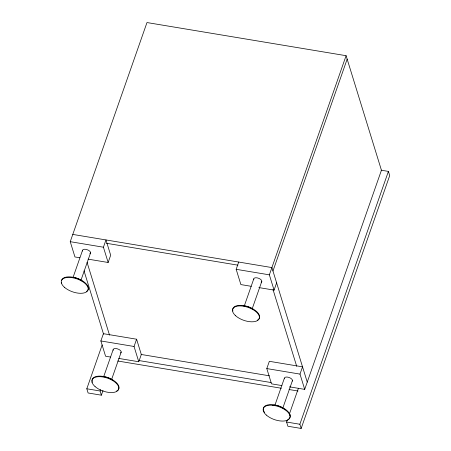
<?xml version="1.0" encoding="UTF-8"?>
<svg xmlns="http://www.w3.org/2000/svg" width="451" height="451" viewBox="0 0 451 451"><rect width="100%" height="100%" fill="white"/><g stroke="black" fill="none" stroke-linecap="round" stroke-linejoin="round"><path stroke-width="0.68" d="M79.793 257.763L74.951 256.957L70.238 241.685L146.981 22.55L346.097 55.698L381.439 170.241L304.701 389.376L289.486 386.845M61.454 283.149L61.652 282.585M73.085 277.331L82.499 250.457M80.932 280.359L90.572 252.825M108.139 262.482L103.426 247.21L105.968 239.949L110.681 255.215L108.139 262.482L88.086 259.145M110.422 357.034L105.579 356.228L100.866 340.956L103.414 333.689L136.597 339.214L141.31 354.486L138.767 361.753L118.714 358.415M103.003 390.543L101.374 395.189L88.103 392.979L86.806 388.779L102.146 344.976M92.083 382.414L92.28 381.85M103.713 376.602L113.128 349.728M101.374 395.189L100.077 390.989L100.545 389.664M111.56 379.624L121.201 352.096M138.767 361.753L134.054 346.481L136.597 339.214M251.252 286.312L240.885 284.587L236.172 269.315L238.714 262.048M244.329 305.846L253.738 278.972M252.171 308.867L261.811 281.339M258.857 287.575L274.073 290.111L269.36 274.839L346.097 55.698M272.962 271.006L347.157 59.137M259.246 316.078L259.443 315.514M274.073 290.111L276.615 282.845M281.881 385.577L271.513 383.852L266.8 368.58L269.343 361.313L302.531 366.838L299.988 374.104L304.701 389.376M274.958 405.111L284.367 378.237M282.8 408.132L292.44 380.605M381.106 170.185L388.407 171.403L389.703 175.602L301.155 428.45L287.885 426.24L286.588 422.04L287.287 420.05M289.379 414.074L298.438 388.193M289.875 415.343L290.072 414.785M301.155 428.45L299.864 424.25L388.407 171.403M72.786 234.419L271.902 267.573L307.244 382.11M106.453 243.286L237.874 265.165M70.238 241.685L103.426 247.21M236.172 269.315L269.36 274.839M100.866 340.956L134.054 346.481M266.8 368.58L299.988 374.104M141.135 354.458L269.382 375.807M139.331 360.614L271.068 382.549M117.75 361.003L281.379 388.249M289.001 389.517L298.015 391.017M86.806 388.779L100.077 390.989M286.588 422.04L299.864 424.25M273.013 289.542L296.702 366.302M87.088 262.42L109.525 335.138M84.027 270.854L103.555 334.146M120.535 352.97A4.222 2.046 19.3 0 0 117.412 348.843L116.358 348.606A4.222 2.046 19.3 0 0 113.195 350.303M92.122 381.196A14.082 6.827 19.3 0 1 109.024 378.073A14.082 6.827 19.3 0 1 116.606 391.023M102.721 376.63A9.009 4.369 19.3 0 1 112.975 380.497M89.907 253.704A4.222 2.046 19.3 0 0 86.784 249.572L85.729 249.335A4.222 2.046 19.3 0 0 82.572 251.038M61.494 280.685A14.082 6.827 19.3 0 1 78.964 279.045A14.082 6.827 19.3 0 1 86.603 291.397M72.092 277.365A9.009 4.369 19.3 0 1 80.216 279.71M80.684 279.998A9.009 4.369 19.3 0 1 82.347 281.232M261.146 282.213A4.222 2.046 19.3 0 0 258.028 278.081L256.974 277.844A4.222 2.046 19.3 0 0 253.812 279.547M258.395 319.494A14.082 6.827 19.3 0 1 257.217 320.266M232.891 311.094A14.082 6.827 19.3 0 1 247.328 306.5A14.082 6.827 19.3 0 1 258.84 319.037M243.331 305.874A9.009 4.369 19.3 0 1 251.929 308.507M252.526 308.901A9.009 4.369 19.3 0 1 253.592 309.741M284.44 378.812A4.222 2.046 19.3 0 1 287.603 377.115L288.657 377.352A4.222 2.046 19.3 0 1 292.237 381.101M289.023 418.759A14.082 6.827 19.3 0 1 287.845 419.537M264.585 412.411A14.082 6.827 19.3 0 1 263.7 410.867M263.519 410.365A14.082 6.827 19.3 0 1 277.957 405.77A14.082 6.827 19.3 0 1 289.469 418.302M272.658 405.201A9.009 4.369 19.3 0 1 282.557 407.772M284.22 409.006A9.009 4.369 19.3 0 1 285.083 409.886M95.037 386.53A14.082 6.827 19.3 0 0 118.032 390.357A14.082 6.827 19.3 0 0 103.003 376.985A14.082 6.827 19.3 0 0 95.037 386.53M64.408 287.259A14.082 6.827 19.3 0 0 87.404 291.087A14.082 6.827 19.3 0 0 72.374 277.72A14.082 6.827 19.3 0 0 64.408 287.259M235.653 315.768A14.082 6.827 19.3 0 0 258.643 319.596A14.082 6.827 19.3 0 0 243.613 306.229A14.082 6.827 19.3 0 0 235.653 315.768M266.282 415.038A14.082 6.827 19.3 0 0 289.271 418.866A14.082 6.827 19.3 0 0 274.242 405.5A14.082 6.827 19.3 0 0 266.282 415.038"/></g></svg>
